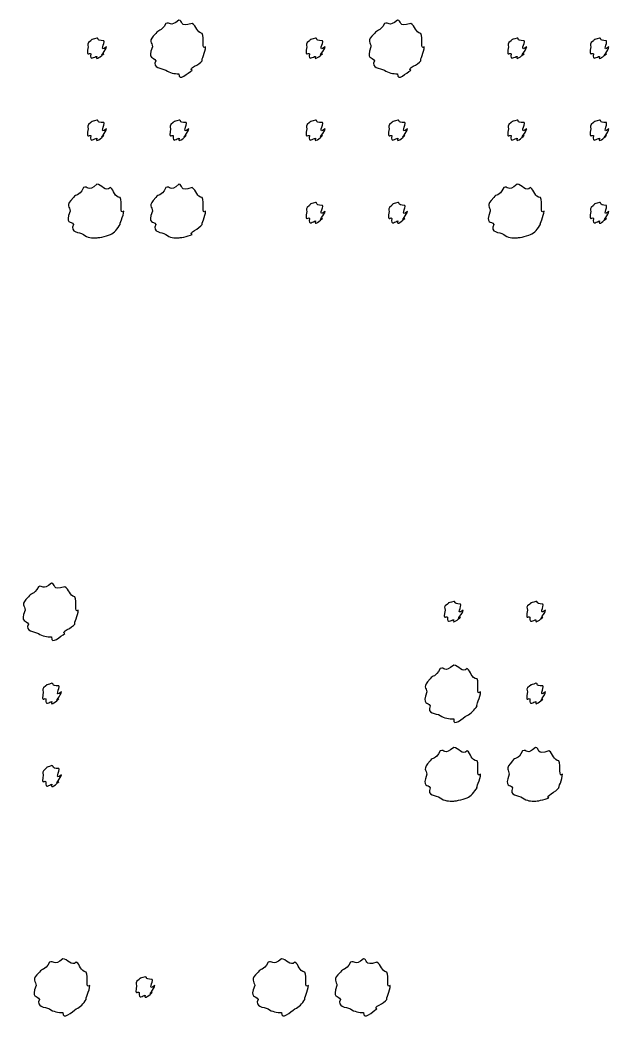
# Model space of a CAD drawing. Header units: millimetres. Extents: x -178 to -32, y 41 to 266.
# Drawn here: x -56.01 to -48.52, y 224.79 to 237.53 of the extents above; entities that cross this region are included whole.
import ezdxf

# ---------------------------------------------------------------- set-up
doc = ezdxf.new("R2010")
doc.units = ezdxf.units.MM
doc.layers.get('0').update_dxf_attribs({"linetype": 'CONTINUOUS'})

msp = doc.modelspace()

# ---------------------------------------------------------------- linework, layer by layer
at = {"color": 0}
for p, q in [((-53.9926, 237.527), (-53.9926, 237.527)), ((-51.2103, 237.527), (-51.2103, 237.527)), ((-55.0344, 237.295), (-55.0344, 237.295)), ((-52.252, 237.295), (-52.252, 237.295)), ((-49.6863, 237.295), (-49.6863, 237.295)), ((-48.6389, 237.295), (-48.6389, 237.295)), ((-55.0344, 236.254), (-55.0344, 236.254)), ((-53.987, 236.254), (-53.987, 236.254)), ((-52.252, 236.254), (-52.252, 236.254)), ((-51.2046, 236.254), (-51.2046, 236.254)), ((-49.6863, 236.254), (-49.6863, 236.254)), ((-48.6389, 236.254), (-48.6389, 236.254)), ((-55.0344, 235.438), (-55.0344, 235.438)), ((-53.9926, 235.438), (-53.9926, 235.438)), ((-49.6863, 235.438), (-49.6863, 235.438)), ((-52.252, 235.206), (-52.252, 235.206)), ((-51.2046, 235.206), (-51.2046, 235.206)), ((-48.6389, 235.206), (-48.6389, 235.206)), ((-55.6129, 230.357), (-55.6129, 230.357)), ((-50.4938, 230.125), (-50.4938, 230.125)), ((-49.4464, 230.125), (-49.4464, 230.125)), ((-50.4938, 229.315), (-50.4938, 229.315)), ((-55.6077, 229.084), (-55.6077, 229.084)), ((-49.4464, 229.084), (-49.4464, 229.084)), ((-50.4938, 228.268), (-50.4938, 228.268)), ((-49.4517, 228.268), (-49.4517, 228.268)), ((-55.6077, 228.036), (-55.6077, 228.036)), ((-55.4669, 225.578), (-55.4669, 225.578)), ((-52.6849, 225.578), (-52.6849, 225.578)), ((-51.6428, 225.578), (-51.6428, 225.578)), ((-54.4195, 225.346), (-54.4195, 225.346))]:
    msp.add_line(p, q, dxfattribs=at)
for points in [[(-53.9926, 237.527), (-54.1055, 237.425), (-54.1027, 237.512), (-54.1577, 237.483)], [(-53.8215, 237.483), (-53.9926, 237.425), (-53.9334, 237.527), (-53.9926, 237.527)], [(-51.2103, 237.527), (-51.3232, 237.425), (-51.3203, 237.512), (-51.3757, 237.483)], [(-51.0392, 237.483), (-51.2103, 237.425), (-51.151, 237.527), (-51.2103, 237.527)], [(-54.1577, 237.483), (-54.2156, 237.367), (-54.2544, 237.411), (-54.2847, 237.356)], [(-53.6949, 237.356), (-53.7637, 237.367), (-53.7665, 237.453), (-53.8215, 237.483)], [(-51.3757, 237.483), (-51.4336, 237.367), (-51.472, 237.411), (-51.5024, 237.356)], [(-50.9125, 237.356), (-50.9813, 237.367), (-50.9842, 237.453), (-51.0392, 237.483)], [(-55.1113, 237.262), (-55.172, 237.226), (-55.1445, 237.214), (-55.1445, 237.185)], [(-55.0344, 237.295), (-55.1279, 237.271), (-55.0894, 237.284), (-55.1113, 237.262)], [(-54.9462, 237.262), (-55.0619, 237.271), (-54.997, 237.295), (-55.0344, 237.295)], [(-54.913, 237.185), (-55.0178, 237.109), (-54.924, 237.24), (-54.9462, 237.262)], [(-54.2847, 237.356), (-54.392, 237.257), (-54.3288, 237.243), (-54.3288, 237.185)], [(-53.6508, 237.185), (-53.7058, 237.138), (-53.6646, 237.301), (-53.6949, 237.356)], [(-52.3293, 237.262), (-52.39, 237.226), (-52.3621, 237.214), (-52.3621, 237.185)], [(-52.252, 237.295), (-52.3459, 237.271), (-52.3071, 237.284), (-52.3293, 237.262)], [(-52.1638, 237.262), (-52.2796, 237.271), (-52.2146, 237.295), (-52.252, 237.295)], [(-52.1307, 237.185), (-52.2355, 237.109), (-52.1416, 237.24), (-52.1638, 237.262)], [(-51.5024, 237.356), (-51.61, 237.257), (-51.5465, 237.243), (-51.5465, 237.185)], [(-50.8684, 237.185), (-50.9235, 237.138), (-50.8822, 237.301), (-50.9125, 237.356)], [(-49.7632, 237.262), (-49.8239, 237.226), (-49.7963, 237.214), (-49.7963, 237.185)], [(-49.6863, 237.295), (-49.7798, 237.271), (-49.7413, 237.284), (-49.7632, 237.262)], [(-49.5981, 237.262), (-49.7138, 237.271), (-49.6489, 237.295), (-49.6863, 237.295)], [(-49.5649, 237.185), (-49.6697, 237.109), (-49.5759, 237.24), (-49.5981, 237.262)], [(-48.7161, 237.262), (-48.7726, 237.226), (-48.749, 237.214), (-48.749, 237.185)], [(-48.6389, 237.295), (-48.7285, 237.271), (-48.6939, 237.284), (-48.7161, 237.262)], [(-48.5507, 237.262), (-48.6622, 237.271), (-48.6015, 237.295), (-48.6389, 237.295)], [(-48.5175, 237.185), (-48.6181, 237.109), (-48.5285, 237.24), (-48.5507, 237.262)], [(-55.1445, 237.185), (-55.172, 237.043), (-55.1335, 237.119), (-55.1113, 237.097)], [(-54.9462, 237.097), (-55.0178, 237.043), (-54.913, 237.148), (-54.913, 237.185)], [(-54.3288, 237.185), (-54.392, 237.017), (-54.3137, 237.064), (-54.2847, 237.009)], [(-53.6949, 237.009), (-53.7058, 237.017), (-53.6508, 237.122), (-53.6508, 237.185)], [(-52.3621, 237.185), (-52.39, 237.043), (-52.3512, 237.119), (-52.3293, 237.097)], [(-52.1638, 237.097), (-52.2355, 237.043), (-52.1307, 237.148), (-52.1307, 237.185)], [(-51.5465, 237.185), (-51.61, 237.017), (-51.5313, 237.064), (-51.5024, 237.009)], [(-50.9125, 237.009), (-50.9235, 237.017), (-50.8684, 237.122), (-50.8684, 237.185)], [(-49.7963, 237.185), (-49.8239, 237.043), (-49.7854, 237.119), (-49.7632, 237.097)], [(-49.5981, 237.097), (-49.6697, 237.043), (-49.5649, 237.148), (-49.5649, 237.185)], [(-48.749, 237.185), (-48.7726, 237.043), (-48.738, 237.119), (-48.7161, 237.097)], [(-48.5507, 237.097), (-48.6181, 237.043), (-48.5175, 237.148), (-48.5175, 237.185)], [(-55.1113, 237.097), (-55.1279, 236.999), (-55.0633, 237.064), (-55.0344, 237.064)], [(-55.0344, 237.064), (-55.0619, 236.999), (-54.9681, 237.075), (-54.9462, 237.097)], [(-54.2847, 237.009), (-54.3341, 236.911), (-54.2131, 236.916), (-54.1577, 236.887)], [(-53.8215, 236.887), (-53.8822, 236.911), (-53.7238, 236.957), (-53.6949, 237.009)], [(-52.3293, 237.097), (-52.3459, 236.999), (-52.281, 237.064), (-52.252, 237.064)], [(-52.252, 237.064), (-52.2796, 236.999), (-52.1857, 237.075), (-52.1638, 237.097)], [(-51.5024, 237.009), (-51.5521, 236.911), (-51.4308, 236.916), (-51.3757, 236.887)], [(-51.0392, 236.887), (-51.0999, 236.911), (-50.9415, 236.957), (-50.9125, 237.009)], [(-49.7632, 237.097), (-49.7798, 236.999), (-49.7152, 237.064), (-49.6863, 237.064)], [(-49.6863, 237.064), (-49.7138, 236.999), (-49.62, 237.075), (-49.5981, 237.097)], [(-48.7161, 237.097), (-48.7285, 236.999), (-48.6678, 237.064), (-48.6389, 237.064)], [(-48.6389, 237.064), (-48.6622, 236.999), (-48.5726, 237.075), (-48.5507, 237.097)], [(-54.1577, 236.887), (-54.1055, 236.852), (-54.0477, 236.843), (-53.9926, 236.843)], [(-53.9926, 236.843), (-53.9926, 236.735), (-53.8766, 236.857), (-53.8215, 236.887)], [(-51.3757, 236.887), (-51.3232, 236.852), (-51.2653, 236.843), (-51.2103, 236.843)], [(-51.2103, 236.843), (-51.2103, 236.735), (-51.0946, 236.857), (-51.0392, 236.887)], [(-55.1113, 236.221), (-55.172, 236.179), (-55.1445, 236.172), (-55.1445, 236.143)], [(-55.0344, 236.254), (-55.1279, 236.223), (-55.0894, 236.243), (-55.1113, 236.221)], [(-54.9462, 236.221), (-55.0619, 236.223), (-54.997, 236.254), (-55.0344, 236.254)], [(-54.913, 236.143), (-55.0178, 236.062), (-54.924, 236.198), (-54.9462, 236.221)], [(-54.0643, 236.221), (-54.1207, 236.179), (-54.0971, 236.172), (-54.0971, 236.143)], [(-53.987, 236.254), (-54.0766, 236.223), (-54.042, 236.243), (-54.0643, 236.221)], [(-53.8988, 236.221), (-54.0103, 236.223), (-53.9496, 236.254), (-53.987, 236.254)], [(-53.8656, 236.143), (-53.9662, 236.062), (-53.8766, 236.198), (-53.8988, 236.221)], [(-52.3293, 236.221), (-52.39, 236.179), (-52.3621, 236.172), (-52.3621, 236.143)], [(-52.252, 236.254), (-52.3459, 236.223), (-52.3071, 236.243), (-52.3293, 236.221)], [(-52.1638, 236.221), (-52.2796, 236.223), (-52.2146, 236.254), (-52.252, 236.254)], [(-52.1307, 236.143), (-52.2355, 236.062), (-52.1416, 236.198), (-52.1638, 236.221)], [(-51.2819, 236.221), (-51.3383, 236.179), (-51.3151, 236.172), (-51.3151, 236.143)], [(-51.2046, 236.254), (-51.2942, 236.223), (-51.2597, 236.243), (-51.2819, 236.221)], [(-51.1164, 236.221), (-51.2283, 236.223), (-51.1676, 236.254), (-51.2046, 236.254)], [(-51.0833, 236.143), (-51.1842, 236.062), (-51.0946, 236.198), (-51.1164, 236.221)], [(-49.7632, 236.221), (-49.8239, 236.179), (-49.7963, 236.172), (-49.7963, 236.143)], [(-49.6863, 236.254), (-49.7798, 236.223), (-49.7413, 236.243), (-49.7632, 236.221)], [(-49.5981, 236.221), (-49.7138, 236.223), (-49.6489, 236.254), (-49.6863, 236.254)], [(-49.5649, 236.143), (-49.6697, 236.062), (-49.5759, 236.198), (-49.5981, 236.221)], [(-48.7161, 236.221), (-48.7726, 236.179), (-48.749, 236.172), (-48.749, 236.143)], [(-48.6389, 236.254), (-48.7285, 236.223), (-48.6939, 236.243), (-48.7161, 236.221)], [(-48.5507, 236.221), (-48.6622, 236.223), (-48.6015, 236.254), (-48.6389, 236.254)], [(-48.5175, 236.143), (-48.6181, 236.062), (-48.5285, 236.198), (-48.5507, 236.221)], [(-55.1445, 236.143), (-55.172, 235.996), (-55.1335, 236.077), (-55.1113, 236.055)], [(-54.9462, 236.055), (-55.0178, 235.996), (-54.913, 236.106), (-54.913, 236.143)], [(-54.0971, 236.143), (-54.1207, 235.996), (-54.0861, 236.077), (-54.0643, 236.055)], [(-53.8988, 236.055), (-53.9662, 235.996), (-53.8656, 236.106), (-53.8656, 236.143)], [(-52.3621, 236.143), (-52.39, 235.996), (-52.3512, 236.077), (-52.3293, 236.055)], [(-52.1638, 236.055), (-52.2355, 235.996), (-52.1307, 236.106), (-52.1307, 236.143)], [(-51.3151, 236.143), (-51.3383, 235.996), (-51.3038, 236.077), (-51.2819, 236.055)], [(-51.1164, 236.055), (-51.1842, 235.996), (-51.0833, 236.106), (-51.0833, 236.143)], [(-49.7963, 236.143), (-49.8239, 235.996), (-49.7854, 236.077), (-49.7632, 236.055)], [(-49.5981, 236.055), (-49.6697, 235.996), (-49.5649, 236.106), (-49.5649, 236.143)], [(-48.749, 236.143), (-48.7726, 235.996), (-48.738, 236.077), (-48.7161, 236.055)], [(-48.5507, 236.055), (-48.6181, 235.996), (-48.5175, 236.106), (-48.5175, 236.143)], [(-55.1113, 236.055), (-55.1279, 235.952), (-55.0633, 236.022), (-55.0344, 236.022)], [(-55.0344, 236.022), (-55.0619, 235.952), (-54.9681, 236.033), (-54.9462, 236.055)], [(-54.0643, 236.055), (-54.0766, 235.952), (-54.0159, 236.022), (-53.987, 236.022)], [(-53.987, 236.022), (-54.0103, 235.952), (-53.9207, 236.033), (-53.8988, 236.055)], [(-52.3293, 236.055), (-52.3459, 235.952), (-52.281, 236.022), (-52.252, 236.022)], [(-52.252, 236.022), (-52.2796, 235.952), (-52.1857, 236.033), (-52.1638, 236.055)], [(-51.2819, 236.055), (-51.2942, 235.952), (-51.2336, 236.022), (-51.2046, 236.022)], [(-51.2046, 236.022), (-51.2283, 235.952), (-51.1387, 236.033), (-51.1164, 236.055)], [(-49.7632, 236.055), (-49.7798, 235.952), (-49.7152, 236.022), (-49.6863, 236.022)], [(-49.6863, 236.022), (-49.7138, 235.952), (-49.62, 236.033), (-49.5981, 236.055)], [(-48.7161, 236.055), (-48.7285, 235.952), (-48.6678, 236.022), (-48.6389, 236.022)], [(-48.6389, 236.022), (-48.6622, 235.952), (-48.5726, 236.033), (-48.5507, 236.055)], [(-55.2051, 235.394), (-55.2672, 235.268), (-55.3014, 235.322), (-55.3318, 235.267)], [(-55.0344, 235.438), (-55.1568, 235.327), (-55.1501, 235.423), (-55.2051, 235.394)], [(-54.8633, 235.394), (-54.9212, 235.327), (-54.9751, 235.438), (-55.0344, 235.438)], [(-54.7366, 235.267), (-54.8153, 235.268), (-54.8111, 235.363), (-54.8633, 235.394)], [(-54.1577, 235.394), (-54.2156, 235.268), (-54.2544, 235.322), (-54.2847, 235.267)], [(-53.9926, 235.438), (-54.1055, 235.327), (-54.1027, 235.423), (-54.1577, 235.394)], [(-53.8215, 235.394), (-53.9926, 235.327), (-53.9334, 235.438), (-53.9926, 235.438)], [(-53.6949, 235.267), (-53.7637, 235.268), (-53.7665, 235.363), (-53.8215, 235.394)], [(-49.857, 235.394), (-49.9191, 235.268), (-49.9533, 235.322), (-49.9837, 235.267)], [(-49.6863, 235.438), (-49.8087, 235.327), (-49.802, 235.423), (-49.857, 235.394)], [(-49.5152, 235.394), (-49.573, 235.327), (-49.627, 235.438), (-49.6863, 235.438)], [(-49.3885, 235.267), (-49.4669, 235.268), (-49.463, 235.363), (-49.5152, 235.394)], [(-55.3318, 235.267), (-55.4436, 235.158), (-55.3759, 235.154), (-55.3759, 235.096)], [(-54.6925, 235.096), (-54.7532, 235.041), (-54.7063, 235.212), (-54.7366, 235.267)], [(-54.2847, 235.267), (-54.392, 235.158), (-54.3288, 235.154), (-54.3288, 235.096)], [(-53.6508, 235.096), (-53.7058, 235.041), (-53.6646, 235.212), (-53.6949, 235.267)], [(-52.252, 235.206), (-52.3459, 235.173), (-52.3071, 235.193), (-52.3293, 235.168)], [(-52.1638, 235.168), (-52.2796, 235.173), (-52.2146, 235.206), (-52.252, 235.206)], [(-51.2046, 235.206), (-51.2942, 235.173), (-51.2597, 235.193), (-51.2819, 235.168)], [(-51.1164, 235.168), (-51.2283, 235.173), (-51.1676, 235.206), (-51.2046, 235.206)], [(-49.9837, 235.267), (-50.0955, 235.158), (-50.0278, 235.154), (-50.0278, 235.096)], [(-49.3444, 235.096), (-49.4051, 235.041), (-49.3582, 235.212), (-49.3885, 235.267)], [(-48.6389, 235.206), (-48.7285, 235.173), (-48.6939, 235.193), (-48.7161, 235.168)], [(-48.5507, 235.168), (-48.6622, 235.173), (-48.6015, 235.206), (-48.6389, 235.206)], [(-55.3759, 235.096), (-55.4436, 234.92), (-55.3607, 234.976), (-55.3318, 234.925)], [(-54.7366, 234.925), (-54.7532, 234.92), (-54.6925, 235.033), (-54.6925, 235.096)], [(-54.3288, 235.096), (-54.392, 234.92), (-54.3137, 234.976), (-54.2847, 234.925)], [(-53.6949, 234.925), (-53.7058, 234.92), (-53.6508, 235.033), (-53.6508, 235.096)], [(-52.3293, 235.168), (-52.39, 235.125), (-52.3621, 235.119), (-52.3621, 235.09)], [(-52.3621, 235.09), (-52.39, 234.944), (-52.3512, 235.027), (-52.3293, 235.002)], [(-52.1307, 235.09), (-52.2355, 235.008), (-52.1416, 235.146), (-52.1638, 235.168)], [(-52.1638, 235.002), (-52.2355, 234.944), (-52.1307, 235.058), (-52.1307, 235.09)], [(-51.2819, 235.168), (-51.3383, 235.125), (-51.3151, 235.119), (-51.3151, 235.09)], [(-51.3151, 235.09), (-51.3383, 234.944), (-51.3038, 235.027), (-51.2819, 235.002)], [(-51.0833, 235.09), (-51.1842, 235.008), (-51.0946, 235.146), (-51.1164, 235.168)], [(-51.1164, 235.002), (-51.1842, 234.944), (-51.0833, 235.058), (-51.0833, 235.09)], [(-50.0278, 235.096), (-50.0955, 234.92), (-50.0126, 234.976), (-49.9837, 234.925)], [(-49.3885, 234.925), (-49.4051, 234.92), (-49.3444, 235.033), (-49.3444, 235.096)], [(-48.7161, 235.168), (-48.7726, 235.125), (-48.749, 235.119), (-48.749, 235.09)], [(-48.749, 235.09), (-48.7726, 234.944), (-48.738, 235.027), (-48.7161, 235.002)], [(-48.5175, 235.09), (-48.6181, 235.008), (-48.5285, 235.146), (-48.5507, 235.168)], [(-48.5507, 235.002), (-48.6181, 234.944), (-48.5175, 235.058), (-48.5175, 235.09)], [(-52.3293, 235.002), (-52.3459, 234.898), (-52.281, 234.969), (-52.252, 234.969)], [(-52.252, 234.969), (-52.2796, 234.898), (-52.1857, 234.98), (-52.1638, 235.002)], [(-51.2819, 235.002), (-51.2942, 234.898), (-51.2336, 234.969), (-51.2046, 234.969)], [(-51.2046, 234.969), (-51.2283, 234.898), (-51.1387, 234.98), (-51.1164, 235.002)], [(-48.7161, 235.002), (-48.7285, 234.898), (-48.6678, 234.969), (-48.6389, 234.969)], [(-48.6389, 234.969), (-48.6622, 234.898), (-48.5726, 234.98), (-48.5507, 235.002)], [(-55.3318, 234.925), (-55.3843, 234.816), (-55.2602, 234.831), (-55.2051, 234.798)], [(-54.8633, 234.798), (-54.8153, 234.816), (-54.7698, 234.873), (-54.7366, 234.925)], [(-54.2847, 234.925), (-54.3341, 234.816), (-54.2131, 234.831), (-54.1577, 234.798)], [(-53.8215, 234.798), (-53.8822, 234.816), (-53.7238, 234.873), (-53.6949, 234.925)], [(-49.9837, 234.925), (-50.0362, 234.816), (-49.9121, 234.831), (-49.857, 234.798)], [(-49.5152, 234.798), (-49.4669, 234.816), (-49.4217, 234.873), (-49.3885, 234.925)], [(-55.2051, 234.798), (-55.1568, 234.754), (-55.0923, 234.754), (-55.0344, 234.754)], [(-55.0344, 234.754), (-55.0397, 234.754), (-54.9187, 234.768), (-54.8633, 234.798)], [(-54.1577, 234.798), (-54.1055, 234.754), (-54.0477, 234.754), (-53.9926, 234.754)], [(-53.9926, 234.754), (-53.9926, 234.754), (-53.8766, 234.768), (-53.8215, 234.798)], [(-49.857, 234.798), (-49.8087, 234.754), (-49.7441, 234.754), (-49.6863, 234.754)], [(-49.6863, 234.754), (-49.6916, 234.754), (-49.5702, 234.768), (-49.5152, 234.798)], [(-55.7784, 230.313), (-55.8363, 230.197), (-55.8747, 230.241), (-55.905, 230.186)], [(-55.6129, 230.357), (-55.7262, 230.255), (-55.7234, 230.342), (-55.7784, 230.313)], [(-55.4422, 230.313), (-55.6129, 230.255), (-55.5537, 230.357), (-55.6129, 230.357)], [(-55.3156, 230.186), (-55.3843, 230.197), (-55.3872, 230.283), (-55.4422, 230.313)], [(-55.905, 230.186), (-56.0126, 230.087), (-55.9491, 230.073), (-55.9491, 230.015)], [(-55.2715, 230.015), (-55.3265, 229.968), (-55.2852, 230.131), (-55.3156, 230.186)], [(-50.4938, 230.125), (-50.5873, 230.101), (-50.5488, 230.114), (-50.5707, 230.092)], [(-50.4056, 230.092), (-50.5213, 230.101), (-50.4564, 230.125), (-50.4938, 230.125)], [(-49.4464, 230.125), (-49.536, 230.101), (-49.5014, 230.114), (-49.5237, 230.092)], [(-49.3582, 230.092), (-49.4697, 230.101), (-49.409, 230.125), (-49.4464, 230.125)], [(-55.9491, 230.015), (-56.0126, 229.847), (-55.934, 229.894), (-55.905, 229.839)], [(-55.3156, 229.839), (-55.3265, 229.847), (-55.2715, 229.952), (-55.2715, 230.015)], [(-50.5707, 230.092), (-50.6314, 230.057), (-50.6039, 230.044), (-50.6039, 230.015)], [(-50.6039, 230.015), (-50.6314, 229.873), (-50.5929, 229.949), (-50.5707, 229.927)], [(-50.3724, 230.015), (-50.4772, 229.939), (-50.3834, 230.07), (-50.4056, 230.092)], [(-50.4056, 229.927), (-50.4772, 229.873), (-50.3724, 229.978), (-50.3724, 230.015)], [(-49.5237, 230.092), (-49.5801, 230.057), (-49.5565, 230.044), (-49.5565, 230.015)], [(-49.5565, 230.015), (-49.5801, 229.873), (-49.5455, 229.949), (-49.5237, 229.927)], [(-49.325, 230.015), (-49.4256, 229.939), (-49.336, 230.07), (-49.3582, 230.092)], [(-49.3582, 229.927), (-49.4256, 229.873), (-49.325, 229.978), (-49.325, 230.015)], [(-50.5707, 229.927), (-50.5873, 229.829), (-50.5227, 229.894), (-50.4938, 229.894)], [(-50.4938, 229.894), (-50.5213, 229.829), (-50.4275, 229.905), (-50.4056, 229.927)], [(-49.5237, 229.927), (-49.536, 229.829), (-49.4753, 229.894), (-49.4464, 229.894)], [(-49.4464, 229.894), (-49.4697, 229.829), (-49.3801, 229.905), (-49.3582, 229.927)], [(-55.905, 229.839), (-55.9548, 229.741), (-55.8334, 229.747), (-55.7784, 229.718)], [(-55.4422, 229.718), (-55.5029, 229.741), (-55.3445, 229.786), (-55.3156, 229.839)], [(-55.7784, 229.718), (-55.7262, 229.682), (-55.6683, 229.674), (-55.6129, 229.674)], [(-55.6129, 229.674), (-55.6129, 229.564), (-55.4972, 229.687), (-55.4422, 229.718)], [(-50.6645, 229.271), (-50.7266, 229.15), (-50.7608, 229.197), (-50.7912, 229.139)], [(-50.4938, 229.315), (-50.6162, 229.208), (-50.6095, 229.3), (-50.6645, 229.271)], [(-50.3227, 229.271), (-50.3805, 229.208), (-50.4345, 229.315), (-50.4938, 229.315)], [(-50.196, 229.139), (-50.2744, 229.15), (-50.2705, 229.241), (-50.3227, 229.271)], [(-55.6077, 229.084), (-55.6973, 229.053), (-55.6627, 229.073), (-55.6846, 229.05)], [(-55.5195, 229.05), (-55.6309, 229.053), (-55.5703, 229.084), (-55.6077, 229.084)], [(-50.7912, 229.139), (-50.903, 229.035), (-50.8353, 229.029), (-50.8353, 228.974)], [(-50.1519, 228.974), (-50.2126, 228.918), (-50.1657, 229.084), (-50.196, 229.139)], [(-49.4464, 229.084), (-49.536, 229.053), (-49.5014, 229.073), (-49.5237, 229.05)], [(-49.3582, 229.05), (-49.4697, 229.053), (-49.409, 229.084), (-49.4464, 229.084)], [(-55.6846, 229.05), (-55.7414, 229.009), (-55.7177, 229.003), (-55.7177, 228.974)], [(-55.7177, 228.974), (-55.7414, 228.826), (-55.7068, 228.907), (-55.6846, 228.885)], [(-55.4863, 228.974), (-55.5868, 228.892), (-55.4972, 229.029), (-55.5195, 229.05)], [(-55.5195, 228.885), (-55.5868, 228.826), (-55.4863, 228.936), (-55.4863, 228.974)], [(-50.8353, 228.974), (-50.903, 228.8), (-50.8201, 228.852), (-50.7912, 228.797)], [(-50.196, 228.797), (-50.2126, 228.8), (-50.1519, 228.91), (-50.1519, 228.974)], [(-49.5237, 229.05), (-49.5801, 229.009), (-49.5565, 229.003), (-49.5565, 228.974)], [(-49.5565, 228.974), (-49.5801, 228.826), (-49.5455, 228.907), (-49.5237, 228.885)], [(-49.325, 228.974), (-49.4256, 228.892), (-49.336, 229.029), (-49.3582, 229.05)], [(-49.3582, 228.885), (-49.4256, 228.826), (-49.325, 228.936), (-49.325, 228.974)], [(-55.6846, 228.885), (-55.6973, 228.782), (-55.6366, 228.852), (-55.6077, 228.852)], [(-55.6077, 228.852), (-55.6309, 228.782), (-55.5413, 228.863), (-55.5195, 228.885)], [(-49.5237, 228.885), (-49.536, 228.782), (-49.4753, 228.852), (-49.4464, 228.852)], [(-49.4464, 228.852), (-49.4697, 228.782), (-49.3801, 228.863), (-49.3582, 228.885)], [(-50.7912, 228.797), (-50.8437, 228.694), (-50.7196, 228.705), (-50.6645, 228.676)], [(-50.3227, 228.676), (-50.2744, 228.694), (-50.2292, 228.745), (-50.196, 228.797)], [(-50.6645, 228.676), (-50.6162, 228.635), (-50.5516, 228.632), (-50.4938, 228.632)], [(-50.4938, 228.632), (-50.4991, 228.517), (-50.3777, 228.646), (-50.3227, 228.676)], [(-50.6645, 228.224), (-50.7266, 228.098), (-50.7608, 228.152), (-50.7912, 228.097)], [(-50.4938, 228.268), (-50.6162, 228.158), (-50.6095, 228.253), (-50.6645, 228.224)], [(-50.3227, 228.224), (-50.3805, 228.158), (-50.4345, 228.268), (-50.4938, 228.268)], [(-50.196, 228.097), (-50.2744, 228.098), (-50.2705, 228.194), (-50.3227, 228.224)], [(-49.6171, 228.224), (-49.675, 228.098), (-49.7138, 228.152), (-49.7441, 228.097)], [(-49.4517, 228.268), (-49.5649, 228.158), (-49.5621, 228.253), (-49.6171, 228.224)], [(-49.2809, 228.224), (-49.4517, 228.158), (-49.3924, 228.268), (-49.4517, 228.268)], [(-49.1543, 228.097), (-49.2231, 228.098), (-49.2259, 228.194), (-49.2809, 228.224)], [(-50.7912, 228.097), (-50.903, 227.988), (-50.8353, 227.984), (-50.8353, 227.926)], [(-50.1519, 227.926), (-50.2126, 227.871), (-50.1657, 228.042), (-50.196, 228.097)], [(-49.7441, 228.097), (-49.8514, 227.988), (-49.7882, 227.984), (-49.7882, 227.926)], [(-49.1102, 227.926), (-49.1652, 227.871), (-49.124, 228.042), (-49.1543, 228.097)], [(-55.6846, 227.998), (-55.7414, 227.955), (-55.7177, 227.949), (-55.7177, 227.921)], [(-55.6077, 228.036), (-55.6973, 228.003), (-55.6627, 228.022), (-55.6846, 227.998)], [(-55.5195, 227.998), (-55.6309, 228.003), (-55.5703, 228.036), (-55.6077, 228.036)], [(-55.4863, 227.921), (-55.5868, 227.838), (-55.4972, 227.976), (-55.5195, 227.998)], [(-55.7177, 227.921), (-55.7414, 227.774), (-55.7068, 227.857), (-55.6846, 227.832)], [(-55.6846, 227.832), (-55.6973, 227.728), (-55.6366, 227.799), (-55.6077, 227.799)], [(-55.6077, 227.799), (-55.6309, 227.728), (-55.5413, 227.81), (-55.5195, 227.832)], [(-55.5195, 227.832), (-55.5868, 227.774), (-55.4863, 227.887), (-55.4863, 227.921)], [(-50.8353, 227.926), (-50.903, 227.75), (-50.8201, 227.806), (-50.7912, 227.755)], [(-50.196, 227.755), (-50.2126, 227.75), (-50.1519, 227.863), (-50.1519, 227.926)], [(-49.7882, 227.926), (-49.8514, 227.75), (-49.7731, 227.806), (-49.7441, 227.755)], [(-49.1543, 227.755), (-49.1652, 227.75), (-49.1102, 227.863), (-49.1102, 227.926)], [(-50.7912, 227.755), (-50.8437, 227.646), (-50.7196, 227.662), (-50.6645, 227.628)], [(-50.3227, 227.628), (-50.2744, 227.646), (-50.2292, 227.703), (-50.196, 227.755)], [(-49.7441, 227.755), (-49.7935, 227.646), (-49.6722, 227.662), (-49.6171, 227.628)], [(-49.2809, 227.628), (-49.3416, 227.646), (-49.1832, 227.703), (-49.1543, 227.755)], [(-50.6645, 227.628), (-50.6162, 227.584), (-50.5516, 227.584), (-50.4938, 227.584)], [(-50.4938, 227.584), (-50.4991, 227.584), (-50.3777, 227.598), (-50.3227, 227.628)], [(-49.6171, 227.628), (-49.5649, 227.584), (-49.5071, 227.584), (-49.4517, 227.584)], [(-49.4517, 227.584), (-49.4517, 227.584), (-49.336, 227.598), (-49.2809, 227.628)], [(-55.638, 225.534), (-55.6997, 225.418), (-55.7343, 225.462), (-55.7646, 225.407)], [(-55.4669, 225.578), (-55.5897, 225.476), (-55.5826, 225.563), (-55.638, 225.534)], [(-55.2962, 225.534), (-55.354, 225.476), (-55.4076, 225.578), (-55.4669, 225.578)], [(-55.1692, 225.407), (-55.2478, 225.418), (-55.2436, 225.504), (-55.2962, 225.534)], [(-52.8556, 225.534), (-52.9177, 225.418), (-52.9519, 225.462), (-52.9823, 225.407)], [(-52.6849, 225.578), (-52.8073, 225.476), (-52.8006, 225.563), (-52.8556, 225.534)], [(-52.5138, 225.534), (-52.5717, 225.476), (-52.6256, 225.578), (-52.6849, 225.578)], [(-52.3871, 225.407), (-52.4655, 225.418), (-52.4616, 225.504), (-52.5138, 225.534)], [(-51.8082, 225.534), (-51.8661, 225.418), (-51.9049, 225.462), (-51.9352, 225.407)], [(-51.6428, 225.578), (-51.756, 225.476), (-51.7532, 225.563), (-51.8082, 225.534)], [(-51.472, 225.534), (-51.6428, 225.476), (-51.5835, 225.578), (-51.6428, 225.578)], [(-51.3454, 225.407), (-51.4142, 225.418), (-51.417, 225.504), (-51.472, 225.534)], [(-55.7646, 225.407), (-55.8761, 225.308), (-55.8087, 225.294), (-55.8087, 225.236)], [(-55.1251, 225.236), (-55.1857, 225.189), (-55.1392, 225.352), (-55.1692, 225.407)], [(-52.9823, 225.407), (-53.0941, 225.308), (-53.0264, 225.294), (-53.0264, 225.236)], [(-52.343, 225.236), (-52.4037, 225.189), (-52.3568, 225.352), (-52.3871, 225.407)], [(-51.9352, 225.407), (-52.0425, 225.308), (-51.9793, 225.294), (-51.9793, 225.236)], [(-51.3013, 225.236), (-51.3563, 225.189), (-51.3151, 225.352), (-51.3454, 225.407)], [(-54.4968, 225.314), (-54.5532, 225.278), (-54.5299, 225.265), (-54.5299, 225.236)], [(-54.4195, 225.346), (-54.5091, 225.322), (-54.4749, 225.335), (-54.4968, 225.314)], [(-54.3313, 225.314), (-54.4431, 225.322), (-54.3825, 225.346), (-54.4195, 225.346)], [(-54.2985, 225.236), (-54.399, 225.16), (-54.3094, 225.291), (-54.3313, 225.314)], [(-55.8087, 225.236), (-55.8761, 225.068), (-55.7936, 225.115), (-55.7646, 225.06)], [(-55.1692, 225.06), (-55.1857, 225.068), (-55.1251, 225.173), (-55.1251, 225.236)], [(-54.5299, 225.236), (-54.5532, 225.094), (-54.519, 225.17), (-54.4968, 225.148)], [(-54.4968, 225.148), (-54.5091, 225.05), (-54.4488, 225.115), (-54.4195, 225.115)], [(-54.4195, 225.115), (-54.4431, 225.05), (-54.3535, 225.126), (-54.3313, 225.148)], [(-54.3313, 225.148), (-54.399, 225.094), (-54.2985, 225.199), (-54.2985, 225.236)], [(-53.0264, 225.236), (-53.0941, 225.068), (-53.0112, 225.115), (-52.9823, 225.06)], [(-52.3871, 225.06), (-52.4037, 225.068), (-52.343, 225.173), (-52.343, 225.236)], [(-51.9793, 225.236), (-52.0425, 225.068), (-51.9642, 225.115), (-51.9352, 225.06)], [(-51.3454, 225.06), (-51.3563, 225.068), (-51.3013, 225.173), (-51.3013, 225.236)], [(-55.7646, 225.06), (-55.8169, 224.962), (-55.693, 224.967), (-55.638, 224.939)], [(-55.2962, 224.939), (-55.2478, 224.962), (-55.2023, 225.007), (-55.1692, 225.06)], [(-52.9823, 225.06), (-53.0348, 224.962), (-52.9107, 224.967), (-52.8556, 224.939)], [(-52.5138, 224.939), (-52.4655, 224.962), (-52.4203, 225.007), (-52.3871, 225.06)], [(-51.9352, 225.06), (-51.9846, 224.962), (-51.8633, 224.967), (-51.8082, 224.939)], [(-51.472, 224.939), (-51.5327, 224.962), (-51.3743, 225.007), (-51.3454, 225.06)], [(-55.638, 224.939), (-55.5897, 224.903), (-55.5248, 224.894), (-55.4669, 224.894)], [(-55.4669, 224.894), (-55.4725, 224.786), (-55.3512, 224.908), (-55.2962, 224.939)], [(-52.8556, 224.939), (-52.8073, 224.903), (-52.7427, 224.894), (-52.6849, 224.894)], [(-52.6849, 224.894), (-52.6902, 224.786), (-52.5688, 224.908), (-52.5138, 224.939)], [(-51.8082, 224.939), (-51.756, 224.903), (-51.6982, 224.894), (-51.6428, 224.894)], [(-51.6428, 224.894), (-51.6428, 224.786), (-51.5271, 224.908), (-51.472, 224.939)]]:
    msp.add_open_spline(points, degree=3, dxfattribs=at)

doc.saveas('drawing.dxf')
